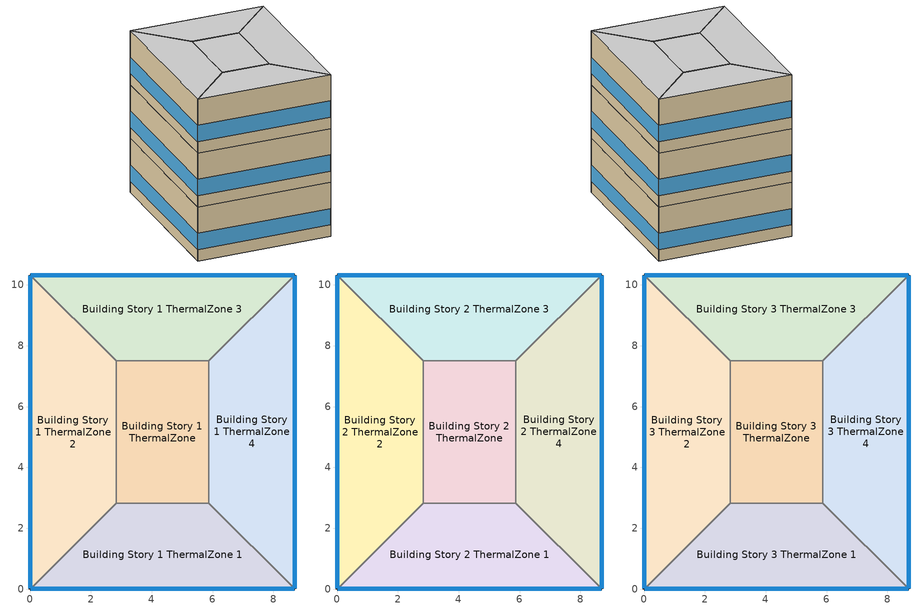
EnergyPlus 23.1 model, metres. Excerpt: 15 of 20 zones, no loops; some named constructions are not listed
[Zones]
Building Story 1 ThermalZone
 floor ground (Typical Insulated Carpeted 8in Slab Floor): 5.88,2.83 2.83,2.83 2.83,7.5 5.88,7.5 z0
 wall adiabatic (Typical Interior Wall): 2.83,2.83 5.88,2.83 5.88,7.5 2.83,7.5 2.83,2.83 z0:3.6
 ceiling adiabatic (Typical Interior Floor): 5.88,7.5 2.83,7.5 2.83,2.83 5.88,2.83 z3.6
Building Story 1 ThermalZone 1
 floor ground (Typical Insulated Carpeted 8in Slab Floor): 8.71,0 0,0 2.83,2.83 5.88,2.83 z0
 wall outside (Typical Insulated Steel Framed Exterior Wall R-20.41): 0,0 8.71,0 z0:3.6
 wall adiabatic (Typical Interior Wall): 8.71,0 5.88,2.83 2.83,2.83 0,0 z0:3.6
 window (U 0.48 SHGC 0.40 Dbl Ref-D Clr 6mm/13mm): 0.03,0 8.68,0 z0.76:1.85
 ceiling adiabatic (Typical Interior Ceiling): 5.88,2.83 2.83,2.83 0,0 8.71,0 z3.6
Building Story 1 ThermalZone 2
 floor ground (Typical Insulated Carpeted 8in Slab Floor): 0,0 0,10.33 2.83,7.5 2.83,2.83 z0
 wall outside (Typical Insulated Steel Framed Exterior Wall R-20.41): 0,10.33 0,0 z0:3.6
 wall adiabatic (Typical Interior Wall): 0,0 2.83,2.83 2.83,7.5 0,10.33 z0:3.6
 window (U 0.48 SHGC 0.40 Dbl Ref-D Clr 6mm/13mm): 0,10.3 0,0.03 z0.76:1.85
 ceiling adiabatic (Typical Interior Ceiling): 2.83,2.83 2.83,7.5 0,10.33 0,0 z3.6
Building Story 1 ThermalZone 3
 floor ground (Typical Insulated Carpeted 8in Slab Floor): 0,10.33 8.71,10.33 5.88,7.5 2.83,7.5 z0
 wall outside (Typical Insulated Steel Framed Exterior Wall R-20.41): 8.71,10.33 0,10.33 z0:3.6
 wall adiabatic (Typical Interior Wall): 0,10.33 2.83,7.5 5.88,7.5 8.71,10.33 z0:3.6
 window (U 0.48 SHGC 0.40 Dbl Ref-D Clr 6mm/13mm): 8.68,10.33 0.03,10.33 z0.76:1.85
 ceiling adiabatic (Typical Interior Ceiling): 2.83,7.5 5.88,7.5 8.71,10.33 0,10.33 z3.6
Building Story 1 ThermalZone 4
 floor ground (Typical Insulated Carpeted 8in Slab Floor): 8.71,10.33 8.71,0 5.88,2.83 5.88,7.5 z0
 wall outside (Typical Insulated Steel Framed Exterior Wall R-20.41): 8.71,0 8.71,10.33 z0:3.6
 wall adiabatic (Typical Interior Wall): 8.71,10.33 5.88,7.5 5.88,2.83 8.71,0 z0:3.6
 window (U 0.48 SHGC 0.40 Dbl Ref-D Clr 6mm/13mm): 8.71,0.03 8.71,10.3 z0.76:1.85
 ceiling adiabatic (Typical Interior Ceiling): 5.88,7.5 5.88,2.83 8.71,0 8.71,10.33 z3.6
Building Story 2 ThermalZone
 floor adiabatic (Typical Interior Floor): 5.88,2.83 2.83,2.83 2.83,7.5 5.88,7.5 z3.6
 wall adiabatic (Typical Interior Wall): 2.83,2.83 5.88,2.83 5.88,7.5 2.83,7.5 2.83,2.83 z3.6:7.2
 ceiling adiabatic (Typical Interior Ceiling): 5.88,7.5 2.83,7.5 2.83,2.83 5.88,2.83 z7.2
Building Story 2 ThermalZone 1
 floor adiabatic (Typical Interior Ceiling): 8.71,0 0,0 2.83,2.83 5.88,2.83 z3.6
 wall outside (Typical Insulated Steel Framed Exterior Wall R-20.41): 0,0 8.71,0 z3.6:7.2
 wall adiabatic (Typical Interior Wall): 8.71,0 5.88,2.83 2.83,2.83 0,0 z3.6:7.2
 window (U 0.48 SHGC 0.40 Dbl Ref-D Clr 6mm/13mm): 0.03,0 8.68,0 z4.36:5.45
 ceiling adiabatic (Typical Interior Ceiling): 5.88,2.83 2.83,2.83 0,0 8.71,0 z7.2
Building Story 2 ThermalZone 2
 floor adiabatic (Typical Interior Ceiling): 0,0 0,10.33 2.83,7.5 2.83,2.83 z3.6
 wall outside (Typical Insulated Steel Framed Exterior Wall R-20.41): 0,10.33 0,0 z3.6:7.2
 wall adiabatic (Typical Interior Wall): 0,0 2.83,2.83 2.83,7.5 0,10.33 z3.6:7.2
 window (U 0.48 SHGC 0.40 Dbl Ref-D Clr 6mm/13mm): 0,10.3 0,0.03 z4.36:5.45
 ceiling adiabatic (Typical Interior Ceiling): 2.83,2.83 2.83,7.5 0,10.33 0,0 z7.2
Building Story 2 ThermalZone 3
 floor adiabatic (Typical Interior Ceiling): 0,10.33 8.71,10.33 5.88,7.5 2.83,7.5 z3.6
 wall outside (Typical Insulated Steel Framed Exterior Wall R-20.41): 8.71,10.33 0,10.33 z3.6:7.2
 wall adiabatic (Typical Interior Wall): 0,10.33 2.83,7.5 5.88,7.5 8.71,10.33 z3.6:7.2
 window (U 0.48 SHGC 0.40 Dbl Ref-D Clr 6mm/13mm): 8.68,10.33 0.03,10.33 z4.36:5.45
 ceiling adiabatic (Typical Interior Ceiling): 2.83,7.5 5.88,7.5 8.71,10.33 0,10.33 z7.2
Building Story 2 ThermalZone 4
 floor adiabatic (Typical Interior Ceiling): 8.71,10.33 8.71,0 5.88,2.83 5.88,7.5 z3.6
 wall outside (Typical Insulated Steel Framed Exterior Wall R-20.41): 8.71,0 8.71,10.33 z3.6:7.2
 wall adiabatic (Typical Interior Wall): 8.71,10.33 5.88,7.5 5.88,2.83 8.71,0 z3.6:7.2
 window (U 0.48 SHGC 0.40 Dbl Ref-D Clr 6mm/13mm): 8.71,0.03 8.71,10.3 z4.36:5.45
 ceiling adiabatic (Typical Interior Ceiling): 5.88,7.5 5.88,2.83 8.71,0 8.71,10.33 z7.2
Building Story 3 ThermalZone
 floor adiabatic (Typical Interior Ceiling): 5.88,2.83 2.83,2.83 2.83,7.5 5.88,7.5 z7.2
 wall adiabatic (Typical Interior Wall): 2.83,2.83 5.88,2.83 5.88,7.5 2.83,7.5 2.83,2.83 z7.2:10.8
 ceiling adiabatic (Typical Interior Ceiling): 5.88,7.5 2.83,7.5 2.83,2.83 5.88,2.83 z10.8
Building Story 3 ThermalZone 1
 floor adiabatic (Typical Interior Ceiling): 8.71,0 0,0 2.83,2.83 5.88,2.83 z7.2
 wall outside (Typical Insulated Steel Framed Exterior Wall R-20.41): 0,0 8.71,0 z7.2:10.8
 wall adiabatic (Typical Interior Wall): 8.71,0 5.88,2.83 2.83,2.83 0,0 z7.2:10.8
 window (U 0.48 SHGC 0.40 Dbl Ref-D Clr 6mm/13mm): 0.03,0 8.68,0 z7.96:9.05
 ceiling adiabatic (Typical Interior Ceiling): 5.88,2.83 2.83,2.83 0,0 8.71,0 z10.8
Building Story 3 ThermalZone 2
 floor adiabatic (Typical Interior Ceiling): 0,0 0,10.33 2.83,7.5 2.83,2.83 z7.2
 wall outside (Typical Insulated Steel Framed Exterior Wall R-20.41): 0,10.33 0,0 z7.2:10.8
 wall adiabatic (Typical Interior Wall): 0,0 2.83,2.83 2.83,7.5 0,10.33 z7.2:10.8
 window (U 0.48 SHGC 0.40 Dbl Ref-D Clr 6mm/13mm): 0,10.3 0,0.03 z7.96:9.05
 ceiling adiabatic (Typical Interior Floor): 2.83,2.83 2.83,7.5 0,10.33 0,0 z10.8
Building Story 3 ThermalZone 3
 floor adiabatic (Typical Interior Ceiling): 0,10.33 8.71,10.33 5.88,7.5 2.83,7.5 z7.2
 wall outside (Typical Insulated Steel Framed Exterior Wall R-20.41): 8.71,10.33 0,10.33 z7.2:10.8
 wall adiabatic (Typical Interior Wall): 0,10.33 2.83,7.5 5.88,7.5 8.71,10.33 z7.2:10.8
 window (U 0.48 SHGC 0.40 Dbl Ref-D Clr 6mm/13mm): 8.68,10.33 0.03,10.33 z7.96:9.05
 ceiling adiabatic (Typical Interior Floor): 2.83,7.5 5.88,7.5 8.71,10.33 0,10.33 z10.8
Building Story 3 ThermalZone 4
 floor adiabatic (Typical Interior Ceiling): 8.71,10.33 8.71,0 5.88,2.83 5.88,7.5 z7.2
 wall outside (Typical Insulated Steel Framed Exterior Wall R-20.41): 8.71,0 8.71,10.33 z7.2:10.8
 wall adiabatic (Typical Interior Wall): 8.71,10.33 5.88,7.5 5.88,2.83 8.71,0 z7.2:10.8
 window (U 0.48 SHGC 0.40 Dbl Ref-D Clr 6mm/13mm): 8.71,0.03 8.71,10.3 z7.96:9.05
 ceiling adiabatic (Typical Interior Floor): 5.88,7.5 5.88,2.83 8.71,0 8.71,10.33 z10.8
[Building]
bld_22: Terrain=City
[Site:Location]
Laramie General Brees Field_WY_USA: Latitude {deg}=41.3155; Longitude {deg}=-105.583; Time Zone {hr}=-7; Elevation {m}=2215
[Site:GroundTemperature:FCfactorMethod]
8.6, 2.8, -4.1, -8.8, -2.2, 0.3, 6.7, 10.1, 16.5, 20.6, 19.2, 14.7
[Site:WaterMainsTemperature]
Calculation Method=Correlation; Annual Average Outdoor Air Temperature {C}=8.96667; Maximum Difference In Monthly Average Outdoor Air Temperatures {deltaC}=26.2
[SizingPeriod:DesignDay] Day of Month=21; Dry-Bulb Temperature Range Modifier Type=DefaultMultipliers; Humidity Condition Type=Wetbulb; Barometric Pressure {Pa}=98769; Rain Indicator=No; Snow Indicator=No; Daylight Saving Time Indicator=No; Begin Environment Reset Mode=FullResetAtBeginEnvironment
Name | Month | Day Type | Maximum Dry-Bulb Temperature {C} | Daily Dry-Bulb Temperature Range {deltaC} | Wetbulb or DewPoint at Maximum Dry-Bulb {C} | Wind Speed {m/s} | Wind Direction {deg} | Solar Model Indicator | ASHRAE Clear Sky Optical Depth for Beam Irradiance (taub) | ASHRAE Clear Sky Optical Depth for Diffuse Irradiance (taud) | Sky Clearness
Buffalo Niagara Intl Ap Ann Clg .4% Condns DB=>MWB 1 | 7 | SummerDesignDay | 30.3 | 9.3 | 21.8 | 5.7 | 240 | ASHRAETau | 0.462 | 2.001
Buffalo Niagara Intl Ap Ann Clg .4% Condns WB=>MDB 1 | 7 | SummerDesignDay | 27.8 | 9.3 | 23.8 | 5.7 | 240 | ASHRAETau | 0.462 | 2.001
Buffalo Niagara Intl Ap Ann Htg 99.6% Condns DB 1 | 1 | WinterDesignDay | -16.3 | 0 | -16.3 | 5.1 | 270 | ASHRAEClearSky |  |  | 0
[Material] Thermal Absorptance=0.9; Solar Absorptance=0.7
Name | Roughness | Thickness {m} | Conductivity {W/m-K} | Density {kg/m3} | Specific Heat {J/kg-K} | Visible Absorptance
100mm Normalweight concrete floor | MediumRough | 0.1016 | 2.31045 | 2322 | 832.557 | 0.7
25mm Stucco | Smooth | 0.0254 | 0.72 | 1856 | 840 | 0.7
5/8 in. Gypsum Board | MediumSmooth | 0.0159 | 0.16 | 800 | 1090 | 0.7
8 in. Normalweight Concrete Floor | MediumRough | 0.2032 | 2.31 | 2322 | 832 | 0.7
G01 13mm gypsum board | Smooth | 0.0127 | 0.160031 | 800.001 | 1090.73 | 0.5
[Material:NoMass] Roughness=Smooth; Thermal Absorptance=0.9; Solar Absorptance=0.7
Name | Thermal Resistance {m2-K/W} | Visible Absorptance
CP02 CARPET PAD; Typical Carpet Pad | 0.21648 | 0.8
Typical Insulation R-18.23 | 3.21036 | 0.7
[WindowMaterial:Gas]
AIR 13MM: Gas Type=Air; Thickness {m}=0.0127
[WindowMaterial:Glazing] Optical Data Type=SpectralAverage; Thickness {m}=0.006; Infrared Transmittance at Normal Incidence=0; Front Side Infrared Hemispherical Emissivity=0.84; Conductivity {W/m-K}=0.9; Dirt Correction Factor for Solar and Visible Transmittance=1; Solar Diffusing=No
Name | Solar Transmittance at Normal Incidence | Front Side Solar Reflectance at Normal Incidence | Back Side Solar Reflectance at Normal Incidence | Visible Transmittance at Normal Incidence | Front Side Visible Reflectance at Normal Incidence | Back Side Visible Reflectance at Normal Incidence | Back Side Infrared Hemispherical Emissivity
CLEAR 6MM | 0.775 | 0.071 | 0.071 | 0.881 | 0.08 | 0.08 | 0.84
REF D CLEAR 6MM | 0.429 | 0.308 | 0.379 | 0.334 | 0.453 | 0.505 | 0.82
[Construction]
Typical Insulated Carpeted 8in Slab Floor: 8 in. Normalweight Concrete Floor, Typical Carpet Pad
Typical Insulated Steel Framed Exterior Wall R-20.41: 25mm Stucco, 5/8 in. Gypsum Board, Typical Insulation R-18.23, 5/8 in. Gypsum Board
Typical Interior Ceiling: CP02 CARPET PAD, 100mm Normalweight concrete floor
Typical Interior Floor: 100mm Normalweight concrete floor, CP02 CARPET PAD
Typical Interior Wall: G01 13mm gypsum board, G01 13mm gypsum board
U 0.48 SHGC 0.40 Dbl Ref-D Clr 6mm/13mm: REF D CLEAR 6MM, AIR 13MM, CLEAR 6MM
[Zone] Multiplier=1; Part of Total Floor Area=Yes
Building Story 1 ThermalZone; Building Story 1 ThermalZone 1; Building Story 1 ThermalZone 2; Building Story 1 ThermalZone 3; Building Story 1 ThermalZone 4; Building Story 2 ThermalZone; Building Story 2 ThermalZone 1; Building Story 2 ThermalZone 2; Building Story 2 ThermalZone 3; Building Story 2 ThermalZone 4; Building Story 3 ThermalZone; Building Story 3 ThermalZone 1; Building Story 3 ThermalZone 2; Building Story 3 ThermalZone 3; Building Story 3 ThermalZone 4
[Space]
Name | Zone | Space Type
Building Story 1 Space | Building Story 1 ThermalZone | Story Ground Blended Space Type
Building Story 1 Space 1 | Building Story 1 ThermalZone 1 | Story Ground Blended Space Type
Building Story 1 Space 2 | Building Story 1 ThermalZone 2 | Story Ground Blended Space Type
Building Story 1 Space 3 | Building Story 1 ThermalZone 3 | Story Ground Blended Space Type
Building Story 1 Space 4 | Building Story 1 ThermalZone 4 | Story Ground Blended Space Type
Building Story 2 Space | Building Story 2 ThermalZone | Story Mid Blended Space Type
Building Story 2 Space 1 | Building Story 2 ThermalZone 1 | Story Mid Blended Space Type
Building Story 2 Space 2 | Building Story 2 ThermalZone 2 | Story Mid Blended Space Type
Building Story 2 Space 3 | Building Story 2 ThermalZone 3 | Story Mid Blended Space Type
Building Story 2 Space 4 | Building Story 2 ThermalZone 4 | Story Mid Blended Space Type
Building Story 3 Space | Building Story 3 ThermalZone | Story Mid2 Blended Space Type
Building Story 3 Space 1 | Building Story 3 ThermalZone 1 | Story Mid2 Blended Space Type
Building Story 3 Space 2 | Building Story 3 ThermalZone 2 | Story Mid2 Blended Space Type
Building Story 3 Space 3 | Building Story 3 ThermalZone 3 | Story Mid2 Blended Space Type
Building Story 3 Space 4 | Building Story 3 ThermalZone 4 | Story Mid2 Blended Space Type
[InternalMass]
Name | Construction | Zone or ZoneList | Space or SpaceList | Surface Area {m2}
Building Story 1 Space 3 SecondarySchool Auditorium  - Story Ground Mass | InteriorFurnishings 1 | Building Story 1 ThermalZone 3 | Building Story 1 Space 3 | 4.02325
Building Story 1 Space SecondarySchool Auditorium  - Story Ground Mass | InteriorFurnishings 1 | Building Story 1 ThermalZone | Building Story 1 Space | 3.44857
Building Story 1 Space 1 SecondarySchool Auditorium  - Story Ground Mass | InteriorFurnishings 1 | Building Story 1 ThermalZone 1 | Building Story 1 Space 1 | 4.02325
Building Story 1 Space 2 SecondarySchool Auditorium  - Story Ground Mass | InteriorFurnishings 1 | Building Story 1 ThermalZone 2 | Building Story 1 Space 2 | 5.132
Building Story 1 Space 4 SecondarySchool Auditorium  - Story Ground Mass | InteriorFurnishings 1 | Building Story 1 ThermalZone 4 | Building Story 1 Space 4 | 5.132
Building Story 1 Space 3 SecondarySchool Cafeteria  - Story Ground Mass | InteriorFurnishings 1 | Building Story 1 ThermalZone 3 | Building Story 1 Space 3 | 2.54646
Building Story 1 Space SecondarySchool Cafeteria  - Story Ground Mass | InteriorFurnishings 1 | Building Story 1 ThermalZone | Building Story 1 Space | 2.18273
Building Story 1 Space 1 SecondarySchool Cafeteria  - Story Ground Mass | InteriorFurnishings 1 | Building Story 1 ThermalZone 1 | Building Story 1 Space 1 | 2.54646
Building Story 1 Space 2 SecondarySchool Cafeteria  - Story Ground Mass | InteriorFurnishings 1 | Building Story 1 ThermalZone 2 | Building Story 1 Space 2 | 3.24823
Building Story 1 Space 4 SecondarySchool Cafeteria  - Story Ground Mass | InteriorFurnishings 1 | Building Story 1 ThermalZone 4 | Building Story 1 Space 4 | 3.24823
Building Story 1 Space 3 SecondarySchool ComputerRoom  - Story Ground Mass | InteriorFurnishings 1 | Building Story 1 ThermalZone 3 | Building Story 1 Space 3 | 3.88754
Building Story 1 Space SecondarySchool ComputerRoom  - Story Ground Mass | InteriorFurnishings 1 | Building Story 1 ThermalZone | Building Story 1 Space | 3.33225
Building Story 1 Space 1 SecondarySchool ComputerRoom  - Story Ground Mass | InteriorFurnishings 1 | Building Story 1 ThermalZone 1 | Building Story 1 Space 1 | 3.88755
Building Story 1 Space 2 SecondarySchool ComputerRoom  - Story Ground Mass | InteriorFurnishings 1 | Building Story 1 ThermalZone 2 | Building Story 1 Space 2 | 4.9589
Building Story 1 Space 4 SecondarySchool ComputerRoom  - Story Ground Mass | InteriorFurnishings 1 | Building Story 1 ThermalZone 4 | Building Story 1 Space 4 | 4.9589
Building Story 1 Space 3 SecondarySchool Gym  - Story Ground Mass | InteriorFurnishings 1 | Building Story 1 ThermalZone 3 | Building Story 1 Space 3 | 7.964
Building Story 1 Space SecondarySchool Gym  - Story Ground Mass | InteriorFurnishings 1 | Building Story 1 ThermalZone | Building Story 1 Space | 6.82644
Building Story 1 Space 1 SecondarySchool Gym  - Story Ground Mass | InteriorFurnishings 1 | Building Story 1 ThermalZone 1 | Building Story 1 Space 1 | 7.96401
Building Story 1 Space 2 SecondarySchool Gym  - Story Ground Mass | InteriorFurnishings 1 | Building Story 1 ThermalZone 2 | Building Story 1 Space 2 | 10.1588
Building Story 1 Space 4 SecondarySchool Gym  - Story Ground Mass | InteriorFurnishings 1 | Building Story 1 ThermalZone 4 | Building Story 1 Space 4 | 10.1588
Building Story 1 Space 3 SecondarySchool Kitchen  - Story Ground Mass | InteriorFurnishings 1 | Building Story 1 ThermalZone 3 | Building Story 1 Space 3 | 0.878089
Building Story 1 Space SecondarySchool Kitchen  - Story Ground Mass | InteriorFurnishings 1 | Building Story 1 ThermalZone | Building Story 1 Space | 0.752665
Building Story 1 Space 1 SecondarySchool Kitchen  - Story Ground Mass | InteriorFurnishings 1 | Building Story 1 ThermalZone 1 | Building Story 1 Space 1 | 0.87809
Building Story 1 Space 2 SecondarySchool Kitchen  - Story Ground Mass | InteriorFurnishings 1 | Building Story 1 ThermalZone 2 | Building Story 1 Space 2 | 1.12008
Building Story 1 Space 4 SecondarySchool Kitchen  - Story Ground Mass | InteriorFurnishings 1 | Building Story 1 ThermalZone 4 | Building Story 1 Space 4 | 1.12008
Building Story 1 Space 3 SecondarySchool Library  - Story Ground Mass | InteriorFurnishings 1 | Building Story 1 ThermalZone 3 | Building Story 1 Space 3 | 3.42455
Building Story 1 Space SecondarySchool Library  - Story Ground Mass | InteriorFurnishings 1 | Building Story 1 ThermalZone | Building Story 1 Space | 2.93539
Building Story 1 Space 1 SecondarySchool Library  - Story Ground Mass | InteriorFurnishings 1 | Building Story 1 ThermalZone 1 | Building Story 1 Space 1 | 3.42455
Building Story 1 Space 2 SecondarySchool Library  - Story Ground Mass | InteriorFurnishings 1 | Building Story 1 ThermalZone 2 | Building Story 1 Space 2 | 4.36831
Building Story 1 Space 4 SecondarySchool Library  - Story Ground Mass | InteriorFurnishings 1 | Building Story 1 ThermalZone 4 | Building Story 1 Space 4 | 4.36831
Building Story 1 Space 3 SecondarySchool Lobby  - Story Ground Mass; Building Story 1 Space 3 SecondarySchool Restroom  - Story Ground Mass | InteriorFurnishings 1 | Building Story 1 ThermalZone 3 | Building Story 1 Space 3 | 1.70828
Building Story 1 Space SecondarySchool Lobby  - Story Ground Mass; Building Story 1 Space SecondarySchool Restroom  - Story Ground Mass | InteriorFurnishings 1 | Building Story 1 ThermalZone | Building Story 1 Space | 1.46428
Building Story 1 Space 1 SecondarySchool Lobby  - Story Ground Mass; Building Story 1 Space 1 SecondarySchool Restroom  - Story Ground Mass | InteriorFurnishings 1 | Building Story 1 ThermalZone 1 | Building Story 1 Space 1 | 1.70828
Building Story 1 Space 2 SecondarySchool Lobby  - Story Ground Mass; Building Story 1 Space 2 SecondarySchool Restroom  - Story Ground Mass | InteriorFurnishings 1 | Building Story 1 ThermalZone 2 | Building Story 1 Space 2 | 2.17907
Building Story 1 Space 4 SecondarySchool Lobby  - Story Ground Mass; Building Story 1 Space 4 SecondarySchool Restroom  - Story Ground Mass | InteriorFurnishings 1 | Building Story 1 ThermalZone 4 | Building Story 1 Space 4 | 2.17907
Building Story 1 Space 3 SecondarySchool Mechanical  - Story Ground Mass | InteriorFurnishings 1 | Building Story 1 ThermalZone 3 | Building Story 1 Space 3 | 2.78594
Building Story 1 Space SecondarySchool Mechanical  - Story Ground Mass | InteriorFurnishings 1 | Building Story 1 ThermalZone | Building Story 1 Space | 2.388
Building Story 1 Space 1 SecondarySchool Mechanical  - Story Ground Mass | InteriorFurnishings 1 | Building Story 1 ThermalZone 1 | Building Story 1 Space 1 | 2.78594
Building Story 1 Space 2 SecondarySchool Mechanical  - Story Ground Mass | InteriorFurnishings 1 | Building Story 1 ThermalZone 2 | Building Story 1 Space 2 | 3.55371
Building Story 1 Space 4 SecondarySchool Mechanical  - Story Ground Mass | InteriorFurnishings 1 | Building Story 1 ThermalZone 4 | Building Story 1 Space 4 | 3.55371
Building Story 1 Space 3 SecondarySchool Office  - Story Ground Mass | InteriorFurnishings 1 | Building Story 1 ThermalZone 3 | Building Story 1 Space 3 | 4.33457
Building Story 1 Space SecondarySchool Office  - Story Ground Mass | InteriorFurnishings 1 | Building Story 1 ThermalZone | Building Story 1 Space | 3.71543
Building Story 1 Space 1 SecondarySchool Office  - Story Ground Mass | InteriorFurnishings 1 | Building Story 1 ThermalZone 1 | Building Story 1 Space 1 | 4.33457
Building Story 1 Space 2 SecondarySchool Office  - Story Ground Mass | InteriorFurnishings 1 | Building Story 1 ThermalZone 2 | Building Story 1 Space 2 | 5.52912
Building Story 1 Space 4 SecondarySchool Office  - Story Ground Mass | InteriorFurnishings 1 | Building Story 1 ThermalZone 4 | Building Story 1 Space 4 | 5.52912
Building Story 1 Space Mass | InteriorFurnishings 2 | Building Story 1 ThermalZone | Building Story 1 Space | 28.51
Building Story 1 Space 1 Mass | InteriorFurnishings 2 | Building Story 1 ThermalZone 1 | Building Story 1 Space 1 | 33.261
Building Story 1 Space 2 Mass | InteriorFurnishings 2 | Building Story 1 ThermalZone 2 | Building Story 1 Space 2 | 42.4273
Building Story 1 Space 3 Mass | InteriorFurnishings 2 | Building Story 1 ThermalZone 3 | Building Story 1 Space 3 | 33.261
Building Story 1 Space 4 Mass | InteriorFurnishings 2 | Building Story 1 ThermalZone 4 | Building Story 1 Space 4 | 42.4273
Building Story 2 Space SecondarySchool Classroom A  - Story Mid Mass; Building Story 2 Space SecondarySchool Classroom C  - Story Mid Mass | InteriorFurnishings 1 | Building Story 2 ThermalZone | Building Story 2 Space | 7.05966
Building Story 2 Space 1 SecondarySchool Classroom A  - Story Mid Mass; Building Story 2 Space 1 SecondarySchool Classroom C  - Story Mid Mass | InteriorFurnishings 1 | Building Story 2 ThermalZone 1 | Building Story 2 Space 1 | 8.23609
Building Story 2 Space 3 SecondarySchool Classroom A  - Story Mid Mass; Building Story 2 Space 3 SecondarySchool Classroom C  - Story Mid Mass | InteriorFurnishings 1 | Building Story 2 ThermalZone 3 | Building Story 2 Space 3 | 8.23608
Building Story 2 Space 2 SecondarySchool Classroom A  - Story Mid Mass; Building Story 2 Space 2 SecondarySchool Classroom C  - Story Mid Mass | InteriorFurnishings 1 | Building Story 2 ThermalZone 2 | Building Story 2 Space 2 | 10.5058
Building Story 2 Space 4 SecondarySchool Classroom A  - Story Mid Mass; Building Story 2 Space 4 SecondarySchool Classroom C  - Story Mid Mass | InteriorFurnishings 1 | Building Story 2 ThermalZone 4 | Building Story 2 Space 4 | 10.5058
Building Story 2 Space SecondarySchool Corridor B  - Story Mid Mass | InteriorFurnishings 1 | Building Story 2 ThermalZone | Building Story 2 Space | 9.95456
Building Story 2 Space 1 SecondarySchool Corridor B  - Story Mid Mass | InteriorFurnishings 1 | Building Story 2 ThermalZone 1 | Building Story 2 Space 1 | 11.6134
Building Story 2 Space 3 SecondarySchool Corridor B  - Story Mid Mass | InteriorFurnishings 1 | Building Story 2 ThermalZone 3 | Building Story 2 Space 3 | 11.6134
Building Story 2 Space 2 SecondarySchool Corridor B  - Story Mid Mass | InteriorFurnishings 1 | Building Story 2 ThermalZone 2 | Building Story 2 Space 2 | 14.8139
Building Story 2 Space 4 SecondarySchool Corridor B  - Story Mid Mass | InteriorFurnishings 1 | Building Story 2 ThermalZone 4 | Building Story 2 Space 4 | 14.8139
Building Story 2 Space SecondarySchool Gym  - Story Mid Mass | InteriorFurnishings 1 | Building Story 2 ThermalZone | Building Story 2 Space | 4.43616
Building Story 2 Space 1 SecondarySchool Gym  - Story Mid Mass | InteriorFurnishings 1 | Building Story 2 ThermalZone 1 | Building Story 2 Space 1 | 5.17541
Building Story 2 Space 3 SecondarySchool Gym  - Story Mid Mass | InteriorFurnishings 1 | Building Story 2 ThermalZone 3 | Building Story 2 Space 3 | 5.1754
Building Story 2 Space 2 SecondarySchool Gym  - Story Mid Mass | InteriorFurnishings 1 | Building Story 2 ThermalZone 2 | Building Story 2 Space 2 | 6.60168
Building Story 2 Space 4 SecondarySchool Gym  - Story Mid Mass | InteriorFurnishings 1 | Building Story 2 ThermalZone 4 | Building Story 2 Space 4 | 6.60168
Building Story 2 Space Mass | InteriorFurnishings 2 | Building Story 2 ThermalZone | Building Story 2 Space | 28.51
Building Story 2 Space 1 Mass | InteriorFurnishings 2 | Building Story 2 ThermalZone 1 | Building Story 2 Space 1 | 33.261
Building Story 2 Space 2 Mass | InteriorFurnishings 2 | Building Story 2 ThermalZone 2 | Building Story 2 Space 2 | 42.4273
Building Story 2 Space 3 Mass | InteriorFurnishings 2 | Building Story 2 ThermalZone 3 | Building Story 2 Space 3 | 33.261
Building Story 2 Space 4 Mass | InteriorFurnishings 2 | Building Story 2 ThermalZone 4 | Building Story 2 Space 4 | 42.4273
Building Story 3 Space Office WholeBuilding - Md Office  - Story Mid2 Mass | InteriorFurnishings 1 | Building Story 3 ThermalZone | Building Story 3 Space | 17.106
Building Story 3 Space 1 Office WholeBuilding - Md Office  - Story Mid2 Mass | InteriorFurnishings 1 | Building Story 3 ThermalZone 1 | Building Story 3 Space 1 | 19.9566
Building Story 3 Space 2 Office WholeBuilding - Md Office  - Story Mid2 Mass | InteriorFurnishings 1 | Building Story 3 ThermalZone 2 | Building Story 3 Space 2 | 25.4564
Building Story 3 Space 3 Office WholeBuilding - Md Office  - Story Mid2 Mass | InteriorFurnishings 1 | Building Story 3 ThermalZone 3 | Building Story 3 Space 3 | 19.9566
Building Story 3 Space 4 Office WholeBuilding - Md Office  - Story Mid2 Mass | InteriorFurnishings 1 | Building Story 3 ThermalZone 4 | Building Story 3 Space 4 | 25.4564
Building Story 3 Space SecondarySchool Classroom A  - Story Mid2 Mass; Building Story 3 Space SecondarySchool Classroom C  - Story Mid2 Mass | InteriorFurnishings 1 | Building Story 3 ThermalZone | Building Story 3 Space | 3.34422
Building Story 3 Space 1 SecondarySchool Classroom A  - Story Mid2 Mass; Building Story 3 Space 1 SecondarySchool Classroom C  - Story Mid2 Mass | InteriorFurnishings 1 | Building Story 3 ThermalZone 1 | Building Story 3 Space 1 | 3.90151
Building Story 3 Space 2 SecondarySchool Classroom A  - Story Mid2 Mass; Building Story 3 Space 2 SecondarySchool Classroom C  - Story Mid2 Mass | InteriorFurnishings 1 | Building Story 3 ThermalZone 2 | Building Story 3 Space 2 | 4.97672
Building Story 3 Space 3 SecondarySchool Classroom A  - Story Mid2 Mass | InteriorFurnishings 1 | Building Story 3 ThermalZone 3 | Building Story 3 Space 3 | 3.90151
Building Story 3 Space 4 SecondarySchool Classroom A  - Story Mid2 Mass | InteriorFurnishings 1 | Building Story 3 ThermalZone 4 | Building Story 3 Space 4 | 4.97672
